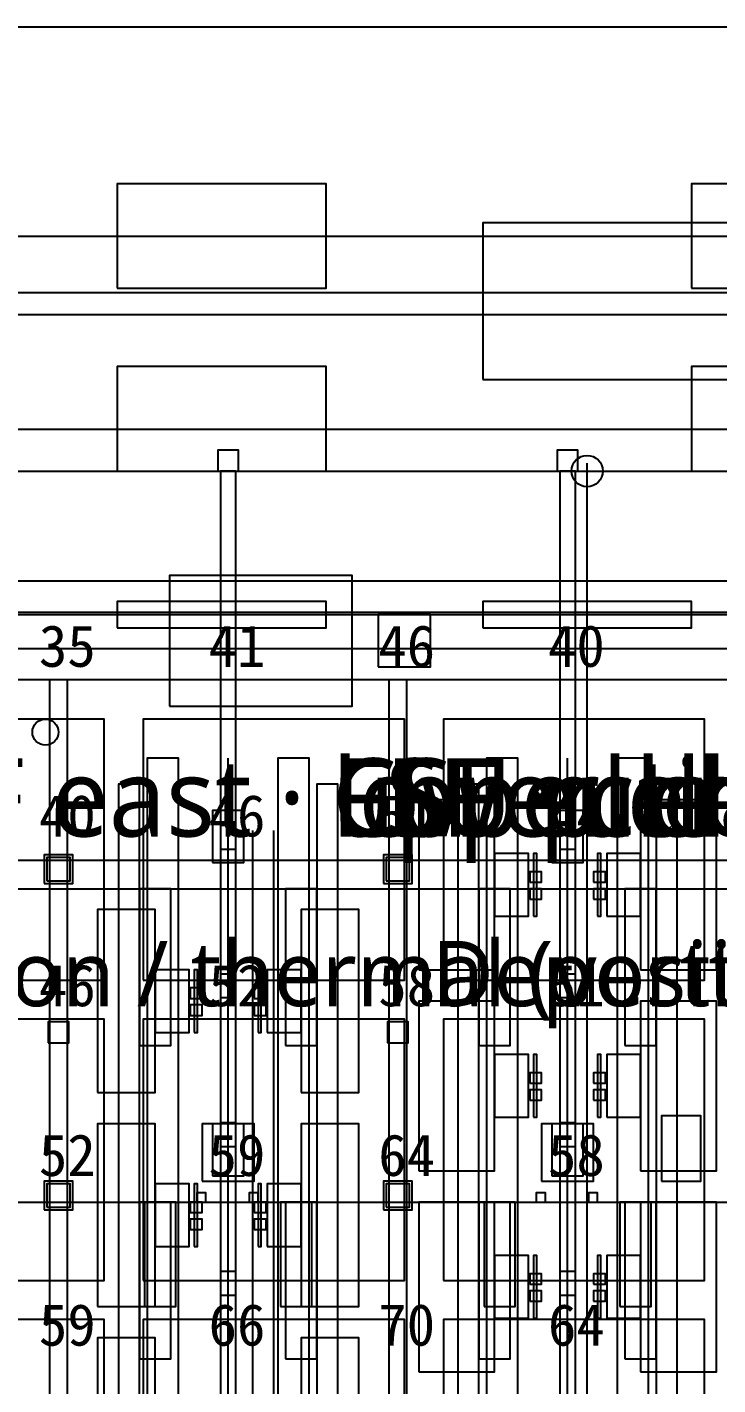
# Model space of a CAD drawing. Header units: metres. Extents: x -1640 to 1560, y -268 to 2338.
# Drawn here: x -203.4 to -177, y 2090 to 2142 of the extents above; entities that cross this region are included whole.
import ezdxf

# ---------------------------------------------------------------- set-up
doc = ezdxf.new("R2010")
doc.units = ezdxf.units.M
for name, color, linetype in [('1F_CHL', 4, 'Continuous'), ('1F_EHS_EXTINGUISHER_HYDRANT_CABINET_CONCEPT', 1, 'Continuous'), ('1F_ELEC', 6, 'Continuous'), ('1F_PUMP', 2, 'Continuous'), ('1F_SCR', 3, 'Continuous'), ('1F_STRUCT_COLUMN', 8, 'Continuous'), ('1F_TEXT', 7, 'Continuous'), ('1F_ZONE', 3, 'Continuous'), ('2F_CSF_LATERAL_RACK_CONCEPT', 9, 'Continuous'), ('2F_RFG', 5, 'Continuous'), ('2F_STRUCT_COLUMN', 8, 'Continuous'), ('2F_TEXT', 7, 'Continuous'), ('2F_VMB', 6, 'Continuous'), ('2F_ZONE', 3, 'Continuous'), ('3F_CLEANROOM_OVERHEAD_PIPE_DUCT_CONCEPT', 9, 'Continuous'), ('3F_CVD', 3, 'Continuous'), ('3F_DIFF', 4, 'Continuous'), ('3F_EHS_EGRESS_DIST_M', 2, 'Continuous'), ('3F_FOUP', 5, 'Continuous'), ('3F_OHT', 9, 'Continuous'), ('3F_OHTV', 1, 'Continuous'), ('3F_STRUCT_COLUMN', 8, 'Continuous'), ('3F_TBAR', 6, 'Continuous'), ('3F_TEXT', 7, 'Continuous'), ('3F_ZONE', 3, 'Continuous'), ('4F_DCC', 3, 'Continuous'), ('4F_FFU', 1, 'Continuous'), ('4F_MAU', 2, 'Continuous'), ('4F_STRUCT_PLENUM_TRUSS_CONCEPT', 9, 'Continuous'), ('4F_TEXT', 7, 'Continuous'), ('4F_ZONE', 3, 'Continuous'), ('5F_CHL', 4, 'Continuous'), ('5F_EHS_EXTINGUISHER_HYDRANT_CABINET_CONCEPT', 1, 'Continuous'), ('5F_ELEC', 6, 'Continuous'), ('5F_PUMP', 2, 'Continuous'), ('5F_SCR', 3, 'Continuous'), ('5F_STRUCT_COLUMN', 8, 'Continuous'), ('5F_TEXT', 7, 'Continuous'), ('5F_ZONE', 3, 'Continuous'), ('6F_CSF_LATERAL_RACK_CONCEPT', 9, 'Continuous'), ('6F_RFG', 5, 'Continuous'), ('6F_STRUCT_COLUMN', 8, 'Continuous'), ('6F_TEXT', 7, 'Continuous'), ('6F_VMB', 6, 'Continuous'), ('6F_ZONE', 3, 'Continuous'), ('7F_CLEANROOM_OVERHEAD_PIPE_DUCT_CONCEPT', 9, 'Continuous'), ('7F_CVD', 3, 'Continuous'), ('7F_DIFF', 4, 'Continuous'), ('7F_EHS_EGRESS_DIST_M', 2, 'Continuous'), ('7F_FOUP', 5, 'Continuous'), ('7F_OHT', 9, 'Continuous'), ('7F_OHTV', 1, 'Continuous'), ('7F_STRUCT_COLUMN', 8, 'Continuous'), ('7F_TBAR', 6, 'Continuous'), ('7F_TEXT', 7, 'Continuous'), ('7F_ZONE', 3, 'Continuous'), ('8F_DCC', 3, 'Continuous'), ('8F_FFU', 1, 'Continuous'), ('8F_MAU', 2, 'Continuous'), ('8F_STRUCT_PLENUM_TRUSS_CONCEPT', 9, 'Continuous'), ('8F_TEXT', 7, 'Continuous'), ('8F_ZONE', 3, 'Continuous'), ('EHS_GAS_SUPPLY', 3, 'Continuous'), ('EHS_PROCESS_EXHAUST', 1, 'Continuous'), ('EHS_TREATED_EXHAUST', 30, 'Continuous'), ('OUTLINE', 7, 'Continuous'), ('RF_RSC', 4, 'Continuous'), ('RF_STACK', 2, 'Continuous'), ('UTIL_CHW.R_CONCEPT', 2, 'Continuous'), ('UTIL_CHW.S_CONCEPT', 1, 'Continuous'), ('UTIL_ELEC.EMERG_CONCEPT', 4, 'Continuous'), ('UTIL_ELEC.LV_CONCEPT', 2, 'Continuous'), ('UTIL_ELEC.LV_RISER', 2, 'Continuous'), ('UTIL_ELEC.MV_CONCEPT', 1, 'Continuous'), ('UTIL_ELEC.UPS_CONCEPT', 3, 'Continuous'), ('UTIL_EXH.HEAT_CONCEPT', 1, 'Continuous'), ('UTIL_EXH.VOC_CONCEPT', 6, 'Continuous'), ('UTIL_GAS.SPEC_CONCEPT', 3, 'Continuous'), ('UTIL_PCW.R_CONCEPT', 1, 'Continuous'), ('UTIL_PCW.S_CONCEPT', 6, 'Continuous'), ('UTIL_UPW.R_CONCEPT', 2, 'Continuous'), ('UTIL_UPW.S_CONCEPT', 1, 'Continuous')]:
    doc.layers.add(name, color=color, linetype=linetype)
doc.styles.add('KO', font='malgun.ttf')

msp = doc.modelspace()

# ---------------------------------------------------------------- linework, layer by layer
at = {"layer": '1F_CHL'}
msp.add_lwpolyline([(-179.15, 2097.8), (-177.65, 2097.8), (-177.65, 2100.3), (-179.15, 2100.3)], close=True, dxfattribs=at)
at = {"layer": '1F_EHS_EXTINGUISHER_HYDRANT_CABINET_CONCEPT'}
msp.add_circle((-202.75, 2115), 0.5, dxfattribs=at)
at = {"layer": '1F_ELEC'}
for points in [[(-200, 2132), (-192, 2132), (-192, 2136), (-200, 2136)], [(-178, 2132), (-170, 2132), (-170, 2136), (-178, 2136)], [(-200, 2125), (-192, 2125), (-192, 2129), (-200, 2129)], [(-178, 2125), (-170, 2125), (-170, 2129), (-178, 2129)]]:
    msp.add_lwpolyline(points, close=True, dxfattribs=at)
at = {"layer": '1F_PUMP'}
for points in [[(-198.95, 2093), (-197.75, 2093), (-197.75, 2097), (-198.95, 2097)], [(-193.75, 2093), (-192.55, 2093), (-192.55, 2097), (-193.75, 2097)], [(-185.95, 2093), (-184.75, 2093), (-184.75, 2097), (-185.95, 2097)], [(-180.75, 2093), (-179.55, 2093), (-179.55, 2097), (-180.75, 2097)]]:
    msp.add_lwpolyline(points, close=True, dxfattribs=at)
at = {"layer": '1F_SCR'}
for points in [[(-196.75, 2097.8), (-194.75, 2097.8), (-194.75, 2100), (-196.75, 2100)], [(-183.75, 2097.8), (-181.75, 2097.8), (-181.75, 2100), (-183.75, 2100)]]:
    msp.add_lwpolyline(points, close=True, dxfattribs=at)
at = {"layer": '1F_STRUCT_COLUMN'}
for points in [[(-202.8, 2109.2), (-201.7, 2109.2), (-201.7, 2110.3), (-202.8, 2110.3)], [(-189.8, 2109.2), (-188.7, 2109.2), (-188.7, 2110.3), (-189.8, 2110.3)], [(-202.8, 2096.7), (-201.7, 2096.7), (-201.7, 2097.8), (-202.8, 2097.8)], [(-189.8, 2096.7), (-188.7, 2096.7), (-188.7, 2097.8), (-189.8, 2097.8)]]:
    msp.add_lwpolyline(points, close=True, dxfattribs=at)
at = {"layer": '1F_ZONE'}
msp.add_lwpolyline([(-223.5, 1966), (1, 1966), (1, 2117), (-223.5, 2117)], close=True, dxfattribs=at)
at = {"layer": '2F_CSF_LATERAL_RACK_CONCEPT'}
for points in [[(-199.95, 1970), (-199.15, 1970), (-199.15, 2113), (-199.95, 2113)], [(-192.35, 1970), (-191.55, 1970), (-191.55, 2113), (-192.35, 2113)], [(-186.95, 1970), (-186.15, 1970), (-186.15, 2113), (-186.95, 2113)], [(-179.35, 1970), (-178.55, 1970), (-178.55, 2113), (-179.35, 2113)]]:
    msp.add_lwpolyline(points, close=True, dxfattribs=at)
at = {"layer": '2F_RFG'}
for points in [[(-199.15, 2103), (-197.95, 2103), (-197.95, 2109), (-199.15, 2109)], [(-193.55, 2103), (-192.35, 2103), (-192.35, 2109), (-193.55, 2109)], [(-186.15, 2103), (-184.95, 2103), (-184.95, 2109), (-186.15, 2109)], [(-180.55, 2103), (-179.35, 2103), (-179.35, 2109), (-180.55, 2109)], [(-199.15, 2091), (-197.95, 2091), (-197.95, 2097), (-199.15, 2097)], [(-193.55, 2091), (-192.35, 2091), (-192.35, 2097), (-193.55, 2097)], [(-186.15, 2091), (-184.95, 2091), (-184.95, 2097), (-186.15, 2097)], [(-180.55, 2091), (-179.35, 2091), (-179.35, 2097), (-180.55, 2097)]]:
    msp.add_lwpolyline(points, close=True, dxfattribs=at)
at = {"layer": '2F_STRUCT_COLUMN'}
for points in [[(-202.7, 2109.3), (-201.8, 2109.3), (-201.8, 2110.2), (-202.7, 2110.2)], [(-189.7, 2109.3), (-188.8, 2109.3), (-188.8, 2110.2), (-189.7, 2110.2)], [(-202.7, 2096.8), (-201.8, 2096.8), (-201.8, 2097.7), (-202.7, 2097.7)], [(-189.7, 2096.8), (-188.8, 2096.8), (-188.8, 2097.7), (-189.7, 2097.7)]]:
    msp.add_lwpolyline(points, close=True, dxfattribs=at)
at = {"layer": '2F_VMB'}
for points in [[(-196.35, 2110), (-195.15, 2110), (-195.15, 2112), (-196.35, 2112)], [(-183.35, 2110), (-182.15, 2110), (-182.15, 2112), (-183.35, 2112)], [(-196.35, 2098), (-195.15, 2098), (-195.15, 2100), (-196.35, 2100)], [(-183.35, 2098), (-182.15, 2098), (-182.15, 2100), (-183.35, 2100)]]:
    msp.add_lwpolyline(points, close=True, dxfattribs=at)
at = {"layer": '2F_ZONE'}
msp.add_lwpolyline([(-223.5, 1966), (1, 1966), (1, 2117), (-223.5, 2117)], close=True, dxfattribs=at)
at = {"layer": '3F_CLEANROOM_OVERHEAD_PIPE_DUCT_CONCEPT'}
for points in [[(-198.85, 1969), (-197.65, 1969), (-197.65, 2114), (-198.85, 2114)], [(-193.85, 1969), (-192.65, 1969), (-192.65, 2114), (-193.85, 2114)], [(-185.85, 1969), (-184.65, 1969), (-184.65, 2114), (-185.85, 2114)], [(-180.85, 1969), (-179.65, 1969), (-179.65, 2114), (-180.85, 2114)]]:
    msp.add_lwpolyline(points, close=True, dxfattribs=at)
at = {"layer": '3F_CVD'}
for points in [[(-188.45, 2105.9), (-185.55, 2105.9), (-185.55, 2112.4), (-188.45, 2112.4)], [(-179.95, 2105.9), (-177.05, 2105.9), (-177.05, 2112.4), (-179.95, 2112.4)], [(-185.55, 2107.95), (-184.25, 2107.95), (-184.25, 2110.35), (-185.55, 2110.35)], [(-181.25, 2107.95), (-179.95, 2107.95), (-179.95, 2110.35), (-181.25, 2110.35)], [(-188.45, 2098.2), (-185.55, 2098.2), (-185.55, 2104.7), (-188.45, 2104.7)], [(-179.95, 2098.2), (-177.05, 2098.2), (-177.05, 2104.7), (-179.95, 2104.7)], [(-185.55, 2100.25), (-184.25, 2100.25), (-184.25, 2102.65), (-185.55, 2102.65)], [(-181.25, 2100.25), (-179.95, 2100.25), (-179.95, 2102.65), (-181.25, 2102.65)], [(-188.45, 2090.5), (-185.55, 2090.5), (-185.55, 2097), (-188.45, 2097)], [(-179.95, 2090.5), (-177.05, 2090.5), (-177.05, 2097), (-179.95, 2097)], [(-185.55, 2092.55), (-184.25, 2092.55), (-184.25, 2094.95), (-185.55, 2094.95)], [(-181.25, 2092.55), (-179.95, 2092.55), (-179.95, 2094.95), (-181.25, 2094.95)]]:
    msp.add_lwpolyline(points, close=True, dxfattribs=at)
at = {"layer": '3F_DIFF'}
for points in [[(-200.75, 2101.2), (-198.55, 2101.2), (-198.55, 2108.2), (-200.75, 2108.2)], [(-192.95, 2101.2), (-190.75, 2101.2), (-190.75, 2108.2), (-192.95, 2108.2)], [(-198.55, 2103.5), (-197.25, 2103.5), (-197.25, 2105.9), (-198.55, 2105.9)], [(-194.25, 2103.5), (-192.95, 2103.5), (-192.95, 2105.9), (-194.25, 2105.9)], [(-200.75, 2093), (-198.55, 2093), (-198.55, 2100), (-200.75, 2100)], [(-192.95, 2093), (-190.75, 2093), (-190.75, 2100), (-192.95, 2100)], [(-198.55, 2095.3), (-197.25, 2095.3), (-197.25, 2097.7), (-198.55, 2097.7)], [(-194.25, 2095.3), (-192.95, 2095.3), (-192.95, 2097.7), (-194.25, 2097.7)], [(-200.75, 2084.8), (-198.55, 2084.8), (-198.55, 2091.8), (-200.75, 2091.8)], [(-192.95, 2084.8), (-190.75, 2084.8), (-190.75, 2091.8), (-192.95, 2091.8)]]:
    msp.add_lwpolyline(points, close=True, dxfattribs=at)
at = {"layer": '3F_FOUP'}
for points in [[(-184.2, 2109.25), (-183.75, 2109.25), (-183.75, 2109.65), (-184.2, 2109.65)], [(-181.75, 2109.25), (-181.3, 2109.25), (-181.3, 2109.65), (-181.75, 2109.65)], [(-184.2, 2108.6), (-183.75, 2108.6), (-183.75, 2109), (-184.2, 2109)], [(-181.75, 2108.6), (-181.3, 2108.6), (-181.3, 2109), (-181.75, 2109)], [(-197.2, 2104.8), (-196.75, 2104.8), (-196.75, 2105.2), (-197.2, 2105.2)], [(-194.75, 2104.8), (-194.3, 2104.8), (-194.3, 2105.2), (-194.75, 2105.2)], [(-197.2, 2104.15), (-196.75, 2104.15), (-196.75, 2104.55), (-197.2, 2104.55)], [(-194.75, 2104.15), (-194.3, 2104.15), (-194.3, 2104.55), (-194.75, 2104.55)], [(-184.2, 2101.55), (-183.75, 2101.55), (-183.75, 2101.95), (-184.2, 2101.95)], [(-181.75, 2101.55), (-181.3, 2101.55), (-181.3, 2101.95), (-181.75, 2101.95)], [(-184.2, 2100.9), (-183.75, 2100.9), (-183.75, 2101.3), (-184.2, 2101.3)], [(-181.75, 2100.9), (-181.3, 2100.9), (-181.3, 2101.3), (-181.75, 2101.3)], [(-197.2, 2096.6), (-196.75, 2096.6), (-196.75, 2097), (-197.2, 2097)], [(-194.75, 2096.6), (-194.3, 2096.6), (-194.3, 2097), (-194.75, 2097)], [(-197.2, 2095.95), (-196.75, 2095.95), (-196.75, 2096.35), (-197.2, 2096.35)], [(-194.75, 2095.95), (-194.3, 2095.95), (-194.3, 2096.35), (-194.75, 2096.35)], [(-184.2, 2093.85), (-183.75, 2093.85), (-183.75, 2094.25), (-184.2, 2094.25)], [(-181.75, 2093.85), (-181.3, 2093.85), (-181.3, 2094.25), (-181.75, 2094.25)], [(-184.2, 2093.2), (-183.75, 2093.2), (-183.75, 2093.6), (-184.2, 2093.6)], [(-181.75, 2093.2), (-181.3, 2093.2), (-181.3, 2093.6), (-181.75, 2093.6)]]:
    msp.add_lwpolyline(points, close=True, dxfattribs=at)
at = {"layer": '3F_OHT'}
for p, q in [((-195.75, 2045.5), (-195.75, 2114)), ((-182.75, 2045.5), (-182.75, 2114))]:
    msp.add_line(p, q, dxfattribs=at)
at = {"layer": '3F_OHTV'}
for points in [[(-196.05, 2110.52), (-195.45, 2110.52), (-195.45, 2111.42), (-196.05, 2111.42)], [(-183.05, 2110.52), (-182.45, 2110.52), (-182.45, 2111.42), (-183.05, 2111.42)], [(-196.05, 2104.83), (-195.45, 2104.83), (-195.45, 2105.73), (-196.05, 2105.73)], [(-183.05, 2104.83), (-182.45, 2104.83), (-182.45, 2105.73), (-183.05, 2105.73)], [(-196.05, 2099.13), (-195.45, 2099.13), (-195.45, 2100.03), (-196.05, 2100.03)], [(-183.05, 2099.13), (-182.45, 2099.13), (-182.45, 2100.03), (-183.05, 2100.03)], [(-196.05, 2093.44), (-195.45, 2093.44), (-195.45, 2094.34), (-196.05, 2094.34)], [(-183.05, 2093.44), (-182.45, 2093.44), (-182.45, 2094.34), (-183.05, 2094.34)]]:
    msp.add_lwpolyline(points, close=True, dxfattribs=at)
at = {"layer": '3F_STRUCT_COLUMN'}
for points in [[(-202.65, 2103.1), (-201.85, 2103.1), (-201.85, 2103.9), (-202.65, 2103.9)], [(-189.65, 2103.1), (-188.85, 2103.1), (-188.85, 2103.9), (-189.65, 2103.9)]]:
    msp.add_lwpolyline(points, close=True, dxfattribs=at)
at = {"layer": '3F_TBAR'}
for points in [[(-184.05, 2107.95), (-183.93, 2107.95), (-183.93, 2110.35), (-184.05, 2110.35)], [(-181.6, 2107.95), (-181.48, 2107.95), (-181.48, 2110.35), (-181.6, 2110.35)], [(-197.05, 2103.5), (-196.93, 2103.5), (-196.93, 2105.9), (-197.05, 2105.9)], [(-194.6, 2103.5), (-194.48, 2103.5), (-194.48, 2105.9), (-194.6, 2105.9)], [(-184.05, 2100.25), (-183.93, 2100.25), (-183.93, 2102.65), (-184.05, 2102.65)], [(-181.6, 2100.25), (-181.48, 2100.25), (-181.48, 2102.65), (-181.6, 2102.65)], [(-197.05, 2095.3), (-196.93, 2095.3), (-196.93, 2097.7), (-197.05, 2097.7)], [(-194.6, 2095.3), (-194.48, 2095.3), (-194.48, 2097.7), (-194.6, 2097.7)], [(-184.05, 2092.55), (-183.93, 2092.55), (-183.93, 2094.95), (-184.05, 2094.95)], [(-181.6, 2092.55), (-181.48, 2092.55), (-181.48, 2094.95), (-181.6, 2094.95)]]:
    msp.add_lwpolyline(points, close=True, dxfattribs=at)
at = {"layer": '3F_ZONE'}
msp.add_lwpolyline([(-223.5, 1966), (1, 1966), (1, 2117), (-223.5, 2117)], close=True, dxfattribs=at)
at = {"layer": '4F_DCC'}
for points in [[(-200, 2119), (-192, 2119), (-192, 2120), (-200, 2120)], [(-186, 2119), (-178, 2119), (-178, 2120), (-186, 2120)]]:
    msp.add_lwpolyline(points, close=True, dxfattribs=at)
at = {"layer": '4F_FFU'}
for points in [[(-210.5, 2105.5), (-200.5, 2105.5), (-200.5, 2115.5), (-210.5, 2115.5)], [(-199, 2105.5), (-189, 2105.5), (-189, 2115.5), (-199, 2115.5)], [(-187.5, 2105.5), (-177.5, 2105.5), (-177.5, 2115.5), (-187.5, 2115.5)], [(-210.5, 2094), (-200.5, 2094), (-200.5, 2104), (-210.5, 2104)], [(-199, 2094), (-189, 2094), (-189, 2104), (-199, 2104)], [(-187.5, 2094), (-177.5, 2094), (-177.5, 2104), (-187.5, 2104)], [(-210.5, 2082.5), (-200.5, 2082.5), (-200.5, 2092.5), (-210.5, 2092.5)], [(-199, 2082.5), (-189, 2082.5), (-189, 2092.5), (-199, 2092.5)], [(-187.5, 2082.5), (-177.5, 2082.5), (-177.5, 2092.5), (-187.5, 2092.5)]]:
    msp.add_lwpolyline(points, close=True, dxfattribs=at)
at = {"layer": '4F_MAU'}
msp.add_lwpolyline([(-186, 2128.5), (-172, 2128.5), (-172, 2134.5), (-186, 2134.5)], close=True, dxfattribs=at)
at = {"layer": '4F_STRUCT_PLENUM_TRUSS_CONCEPT'}
for points in [[(-202.6, 1966), (-201.9, 1966), (-201.9, 2117), (-202.6, 2117)], [(-189.6, 1966), (-188.9, 1966), (-188.9, 2117), (-189.6, 2117)]]:
    msp.add_lwpolyline(points, close=True, dxfattribs=at)
at = {"layer": '4F_ZONE'}
msp.add_lwpolyline([(-223.5, 1966), (1, 1966), (1, 2117), (-223.5, 2117)], close=True, dxfattribs=at)
at = {"layer": '5F_CHL'}
msp.add_lwpolyline([(-179.15, 2097.8), (-177.65, 2097.8), (-177.65, 2100.3), (-179.15, 2100.3)], close=True, dxfattribs=at)
at = {"layer": '5F_EHS_EXTINGUISHER_HYDRANT_CABINET_CONCEPT'}
msp.add_circle((-202.75, 2115), 0.5, dxfattribs=at)
at = {"layer": '5F_ELEC'}
for points in [[(-200, 2132), (-192, 2132), (-192, 2136), (-200, 2136)], [(-178, 2132), (-170, 2132), (-170, 2136), (-178, 2136)], [(-200, 2125), (-192, 2125), (-192, 2129), (-200, 2129)], [(-178, 2125), (-170, 2125), (-170, 2129), (-178, 2129)]]:
    msp.add_lwpolyline(points, close=True, dxfattribs=at)
at = {"layer": '5F_PUMP'}
for points in [[(-198.95, 2093), (-197.75, 2093), (-197.75, 2097), (-198.95, 2097)], [(-193.75, 2093), (-192.55, 2093), (-192.55, 2097), (-193.75, 2097)], [(-185.95, 2093), (-184.75, 2093), (-184.75, 2097), (-185.95, 2097)], [(-180.75, 2093), (-179.55, 2093), (-179.55, 2097), (-180.75, 2097)]]:
    msp.add_lwpolyline(points, close=True, dxfattribs=at)
at = {"layer": '5F_SCR'}
for points in [[(-196.75, 2097.8), (-194.75, 2097.8), (-194.75, 2100), (-196.75, 2100)], [(-183.75, 2097.8), (-181.75, 2097.8), (-181.75, 2100), (-183.75, 2100)]]:
    msp.add_lwpolyline(points, close=True, dxfattribs=at)
at = {"layer": '5F_STRUCT_COLUMN'}
for points in [[(-202.8, 2109.2), (-201.7, 2109.2), (-201.7, 2110.3), (-202.8, 2110.3)], [(-189.8, 2109.2), (-188.7, 2109.2), (-188.7, 2110.3), (-189.8, 2110.3)], [(-202.8, 2096.7), (-201.7, 2096.7), (-201.7, 2097.8), (-202.8, 2097.8)], [(-189.8, 2096.7), (-188.7, 2096.7), (-188.7, 2097.8), (-189.8, 2097.8)]]:
    msp.add_lwpolyline(points, close=True, dxfattribs=at)
at = {"layer": '5F_ZONE'}
msp.add_lwpolyline([(-223.5, 1966), (1, 1966), (1, 2117), (-223.5, 2117)], close=True, dxfattribs=at)
at = {"layer": '6F_CSF_LATERAL_RACK_CONCEPT'}
for points in [[(-199.95, 1970), (-199.15, 1970), (-199.15, 2113), (-199.95, 2113)], [(-192.35, 1970), (-191.55, 1970), (-191.55, 2113), (-192.35, 2113)], [(-186.95, 1970), (-186.15, 1970), (-186.15, 2113), (-186.95, 2113)], [(-179.35, 1970), (-178.55, 1970), (-178.55, 2113), (-179.35, 2113)]]:
    msp.add_lwpolyline(points, close=True, dxfattribs=at)
at = {"layer": '6F_RFG'}
for points in [[(-199.15, 2103), (-197.95, 2103), (-197.95, 2109), (-199.15, 2109)], [(-193.55, 2103), (-192.35, 2103), (-192.35, 2109), (-193.55, 2109)], [(-186.15, 2103), (-184.95, 2103), (-184.95, 2109), (-186.15, 2109)], [(-180.55, 2103), (-179.35, 2103), (-179.35, 2109), (-180.55, 2109)], [(-199.15, 2091), (-197.95, 2091), (-197.95, 2097), (-199.15, 2097)], [(-193.55, 2091), (-192.35, 2091), (-192.35, 2097), (-193.55, 2097)], [(-186.15, 2091), (-184.95, 2091), (-184.95, 2097), (-186.15, 2097)], [(-180.55, 2091), (-179.35, 2091), (-179.35, 2097), (-180.55, 2097)]]:
    msp.add_lwpolyline(points, close=True, dxfattribs=at)
at = {"layer": '6F_STRUCT_COLUMN'}
for points in [[(-202.7, 2109.3), (-201.8, 2109.3), (-201.8, 2110.2), (-202.7, 2110.2)], [(-189.7, 2109.3), (-188.8, 2109.3), (-188.8, 2110.2), (-189.7, 2110.2)], [(-202.7, 2096.8), (-201.8, 2096.8), (-201.8, 2097.7), (-202.7, 2097.7)], [(-189.7, 2096.8), (-188.8, 2096.8), (-188.8, 2097.7), (-189.7, 2097.7)]]:
    msp.add_lwpolyline(points, close=True, dxfattribs=at)
at = {"layer": '6F_VMB'}
for points in [[(-196.35, 2110), (-195.15, 2110), (-195.15, 2112), (-196.35, 2112)], [(-183.35, 2110), (-182.15, 2110), (-182.15, 2112), (-183.35, 2112)], [(-196.35, 2098), (-195.15, 2098), (-195.15, 2100), (-196.35, 2100)], [(-183.35, 2098), (-182.15, 2098), (-182.15, 2100), (-183.35, 2100)]]:
    msp.add_lwpolyline(points, close=True, dxfattribs=at)
at = {"layer": '6F_ZONE'}
msp.add_lwpolyline([(-223.5, 1966), (1, 1966), (1, 2117), (-223.5, 2117)], close=True, dxfattribs=at)
at = {"layer": '7F_CLEANROOM_OVERHEAD_PIPE_DUCT_CONCEPT'}
for points in [[(-198.85, 1969), (-197.65, 1969), (-197.65, 2114), (-198.85, 2114)], [(-193.85, 1969), (-192.65, 1969), (-192.65, 2114), (-193.85, 2114)], [(-185.85, 1969), (-184.65, 1969), (-184.65, 2114), (-185.85, 2114)], [(-180.85, 1969), (-179.65, 1969), (-179.65, 2114), (-180.85, 2114)]]:
    msp.add_lwpolyline(points, close=True, dxfattribs=at)
at = {"layer": '7F_CVD'}
for points in [[(-188.45, 2105.9), (-185.55, 2105.9), (-185.55, 2112.4), (-188.45, 2112.4)], [(-179.95, 2105.9), (-177.05, 2105.9), (-177.05, 2112.4), (-179.95, 2112.4)], [(-185.55, 2107.95), (-184.25, 2107.95), (-184.25, 2110.35), (-185.55, 2110.35)], [(-181.25, 2107.95), (-179.95, 2107.95), (-179.95, 2110.35), (-181.25, 2110.35)], [(-188.45, 2098.2), (-185.55, 2098.2), (-185.55, 2104.7), (-188.45, 2104.7)], [(-179.95, 2098.2), (-177.05, 2098.2), (-177.05, 2104.7), (-179.95, 2104.7)], [(-185.55, 2100.25), (-184.25, 2100.25), (-184.25, 2102.65), (-185.55, 2102.65)], [(-181.25, 2100.25), (-179.95, 2100.25), (-179.95, 2102.65), (-181.25, 2102.65)], [(-188.45, 2090.5), (-185.55, 2090.5), (-185.55, 2097), (-188.45, 2097)], [(-179.95, 2090.5), (-177.05, 2090.5), (-177.05, 2097), (-179.95, 2097)], [(-185.55, 2092.55), (-184.25, 2092.55), (-184.25, 2094.95), (-185.55, 2094.95)], [(-181.25, 2092.55), (-179.95, 2092.55), (-179.95, 2094.95), (-181.25, 2094.95)]]:
    msp.add_lwpolyline(points, close=True, dxfattribs=at)
at = {"layer": '7F_DIFF'}
for points in [[(-200.75, 2101.2), (-198.55, 2101.2), (-198.55, 2108.2), (-200.75, 2108.2)], [(-192.95, 2101.2), (-190.75, 2101.2), (-190.75, 2108.2), (-192.95, 2108.2)], [(-198.55, 2103.5), (-197.25, 2103.5), (-197.25, 2105.9), (-198.55, 2105.9)], [(-194.25, 2103.5), (-192.95, 2103.5), (-192.95, 2105.9), (-194.25, 2105.9)], [(-200.75, 2093), (-198.55, 2093), (-198.55, 2100), (-200.75, 2100)], [(-192.95, 2093), (-190.75, 2093), (-190.75, 2100), (-192.95, 2100)], [(-198.55, 2095.3), (-197.25, 2095.3), (-197.25, 2097.7), (-198.55, 2097.7)], [(-194.25, 2095.3), (-192.95, 2095.3), (-192.95, 2097.7), (-194.25, 2097.7)], [(-200.75, 2084.8), (-198.55, 2084.8), (-198.55, 2091.8), (-200.75, 2091.8)], [(-192.95, 2084.8), (-190.75, 2084.8), (-190.75, 2091.8), (-192.95, 2091.8)]]:
    msp.add_lwpolyline(points, close=True, dxfattribs=at)
at = {"layer": '7F_FOUP'}
for points in [[(-184.2, 2109.25), (-183.75, 2109.25), (-183.75, 2109.65), (-184.2, 2109.65)], [(-181.75, 2109.25), (-181.3, 2109.25), (-181.3, 2109.65), (-181.75, 2109.65)], [(-184.2, 2108.6), (-183.75, 2108.6), (-183.75, 2109), (-184.2, 2109)], [(-181.75, 2108.6), (-181.3, 2108.6), (-181.3, 2109), (-181.75, 2109)], [(-197.2, 2104.8), (-196.75, 2104.8), (-196.75, 2105.2), (-197.2, 2105.2)], [(-194.75, 2104.8), (-194.3, 2104.8), (-194.3, 2105.2), (-194.75, 2105.2)], [(-197.2, 2104.15), (-196.75, 2104.15), (-196.75, 2104.55), (-197.2, 2104.55)], [(-194.75, 2104.15), (-194.3, 2104.15), (-194.3, 2104.55), (-194.75, 2104.55)], [(-184.2, 2101.55), (-183.75, 2101.55), (-183.75, 2101.95), (-184.2, 2101.95)], [(-181.75, 2101.55), (-181.3, 2101.55), (-181.3, 2101.95), (-181.75, 2101.95)], [(-184.2, 2100.9), (-183.75, 2100.9), (-183.75, 2101.3), (-184.2, 2101.3)], [(-181.75, 2100.9), (-181.3, 2100.9), (-181.3, 2101.3), (-181.75, 2101.3)], [(-197.2, 2096.6), (-196.75, 2096.6), (-196.75, 2097), (-197.2, 2097)], [(-194.75, 2096.6), (-194.3, 2096.6), (-194.3, 2097), (-194.75, 2097)], [(-197.2, 2095.95), (-196.75, 2095.95), (-196.75, 2096.35), (-197.2, 2096.35)], [(-194.75, 2095.95), (-194.3, 2095.95), (-194.3, 2096.35), (-194.75, 2096.35)], [(-184.2, 2093.85), (-183.75, 2093.85), (-183.75, 2094.25), (-184.2, 2094.25)], [(-181.75, 2093.85), (-181.3, 2093.85), (-181.3, 2094.25), (-181.75, 2094.25)], [(-184.2, 2093.2), (-183.75, 2093.2), (-183.75, 2093.6), (-184.2, 2093.6)], [(-181.75, 2093.2), (-181.3, 2093.2), (-181.3, 2093.6), (-181.75, 2093.6)]]:
    msp.add_lwpolyline(points, close=True, dxfattribs=at)
at = {"layer": '7F_OHT'}
for p, q in [((-195.75, 2045.5), (-195.75, 2114)), ((-182.75, 2045.5), (-182.75, 2114))]:
    msp.add_line(p, q, dxfattribs=at)
at = {"layer": '7F_OHTV'}
for points in [[(-196.05, 2110.52), (-195.45, 2110.52), (-195.45, 2111.42), (-196.05, 2111.42)], [(-183.05, 2110.52), (-182.45, 2110.52), (-182.45, 2111.42), (-183.05, 2111.42)], [(-196.05, 2104.83), (-195.45, 2104.83), (-195.45, 2105.73), (-196.05, 2105.73)], [(-183.05, 2104.83), (-182.45, 2104.83), (-182.45, 2105.73), (-183.05, 2105.73)], [(-196.05, 2099.13), (-195.45, 2099.13), (-195.45, 2100.03), (-196.05, 2100.03)], [(-183.05, 2099.13), (-182.45, 2099.13), (-182.45, 2100.03), (-183.05, 2100.03)], [(-196.05, 2093.44), (-195.45, 2093.44), (-195.45, 2094.34), (-196.05, 2094.34)], [(-183.05, 2093.44), (-182.45, 2093.44), (-182.45, 2094.34), (-183.05, 2094.34)]]:
    msp.add_lwpolyline(points, close=True, dxfattribs=at)
at = {"layer": '7F_STRUCT_COLUMN'}
for points in [[(-202.65, 2103.1), (-201.85, 2103.1), (-201.85, 2103.9), (-202.65, 2103.9)], [(-189.65, 2103.1), (-188.85, 2103.1), (-188.85, 2103.9), (-189.65, 2103.9)]]:
    msp.add_lwpolyline(points, close=True, dxfattribs=at)
at = {"layer": '7F_TBAR'}
for points in [[(-184.05, 2107.95), (-183.93, 2107.95), (-183.93, 2110.35), (-184.05, 2110.35)], [(-181.6, 2107.95), (-181.48, 2107.95), (-181.48, 2110.35), (-181.6, 2110.35)], [(-197.05, 2103.5), (-196.93, 2103.5), (-196.93, 2105.9), (-197.05, 2105.9)], [(-194.6, 2103.5), (-194.48, 2103.5), (-194.48, 2105.9), (-194.6, 2105.9)], [(-184.05, 2100.25), (-183.93, 2100.25), (-183.93, 2102.65), (-184.05, 2102.65)], [(-181.6, 2100.25), (-181.48, 2100.25), (-181.48, 2102.65), (-181.6, 2102.65)], [(-197.05, 2095.3), (-196.93, 2095.3), (-196.93, 2097.7), (-197.05, 2097.7)], [(-194.6, 2095.3), (-194.48, 2095.3), (-194.48, 2097.7), (-194.6, 2097.7)], [(-184.05, 2092.55), (-183.93, 2092.55), (-183.93, 2094.95), (-184.05, 2094.95)], [(-181.6, 2092.55), (-181.48, 2092.55), (-181.48, 2094.95), (-181.6, 2094.95)]]:
    msp.add_lwpolyline(points, close=True, dxfattribs=at)
at = {"layer": '7F_ZONE'}
msp.add_lwpolyline([(-223.5, 1966), (1, 1966), (1, 2117), (-223.5, 2117)], close=True, dxfattribs=at)
at = {"layer": '8F_DCC'}
for points in [[(-200, 2119), (-192, 2119), (-192, 2120), (-200, 2120)], [(-186, 2119), (-178, 2119), (-178, 2120), (-186, 2120)]]:
    msp.add_lwpolyline(points, close=True, dxfattribs=at)
at = {"layer": '8F_FFU'}
for points in [[(-210.5, 2105.5), (-200.5, 2105.5), (-200.5, 2115.5), (-210.5, 2115.5)], [(-199, 2105.5), (-189, 2105.5), (-189, 2115.5), (-199, 2115.5)], [(-187.5, 2105.5), (-177.5, 2105.5), (-177.5, 2115.5), (-187.5, 2115.5)], [(-210.5, 2094), (-200.5, 2094), (-200.5, 2104), (-210.5, 2104)], [(-199, 2094), (-189, 2094), (-189, 2104), (-199, 2104)], [(-187.5, 2094), (-177.5, 2094), (-177.5, 2104), (-187.5, 2104)], [(-210.5, 2082.5), (-200.5, 2082.5), (-200.5, 2092.5), (-210.5, 2092.5)], [(-199, 2082.5), (-189, 2082.5), (-189, 2092.5), (-199, 2092.5)], [(-187.5, 2082.5), (-177.5, 2082.5), (-177.5, 2092.5), (-187.5, 2092.5)]]:
    msp.add_lwpolyline(points, close=True, dxfattribs=at)
at = {"layer": '8F_MAU'}
msp.add_lwpolyline([(-186, 2128.5), (-172, 2128.5), (-172, 2134.5), (-186, 2134.5)], close=True, dxfattribs=at)
at = {"layer": '8F_STRUCT_PLENUM_TRUSS_CONCEPT'}
for points in [[(-202.6, 1966), (-201.9, 1966), (-201.9, 2117), (-202.6, 2117)], [(-189.6, 1966), (-188.9, 1966), (-188.9, 2117), (-189.6, 2117)]]:
    msp.add_lwpolyline(points, close=True, dxfattribs=at)
at = {"layer": '8F_ZONE'}
msp.add_lwpolyline([(-223.5, 1966), (1, 1966), (1, 2117), (-223.5, 2117)], close=True, dxfattribs=at)
at = {"layer": 'EHS_GAS_SUPPLY'}
for points in [[(-194.95, 2097), (-194.6, 2097), (-194.6, 2097.35), (-194.95, 2097.35)], [(-194.95, 2097), (-194.6, 2097), (-194.6, 2097.35), (-194.95, 2097.35)], [(-181.95, 2097), (-181.6, 2097), (-181.6, 2097.35), (-181.95, 2097.35)], [(-181.95, 2097), (-181.6, 2097), (-181.6, 2097.35), (-181.95, 2097.35)]]:
    msp.add_lwpolyline(points, close=True, dxfattribs=at)
at = {"layer": 'EHS_PROCESS_EXHAUST'}
for points in [[(-196.95, 2097), (-196.6, 2097), (-196.6, 2097.35), (-196.95, 2097.35)], [(-196.95, 2097), (-196.6, 2097), (-196.6, 2097.35), (-196.95, 2097.35)], [(-183.95, 2097), (-183.6, 2097), (-183.6, 2097.35), (-183.95, 2097.35)], [(-183.95, 2097), (-183.6, 2097), (-183.6, 2097.35), (-183.95, 2097.35)]]:
    msp.add_lwpolyline(points, close=True, dxfattribs=at)
at = {"layer": 'EHS_TREATED_EXHAUST'}
for points in [[(-196.15, 2125), (-195.35, 2125), (-195.35, 2125.8), (-196.15, 2125.8)], [(-196.15, 2125), (-195.35, 2125), (-195.35, 2125.8), (-196.15, 2125.8)], [(-183.15, 2125), (-182.35, 2125), (-182.35, 2125.8), (-183.15, 2125.8)], [(-183.15, 2125), (-182.35, 2125), (-182.35, 2125.8), (-183.15, 2125.8)], [(-196.05, 1970), (-195.45, 1970), (-195.45, 2125), (-196.05, 2125)], [(-196.05, 1970), (-195.45, 1970), (-195.45, 2125), (-196.05, 2125)], [(-183.05, 1970), (-182.45, 1970), (-182.45, 2125), (-183.05, 2125)], [(-183.05, 1970), (-182.45, 1970), (-182.45, 2125), (-183.05, 2125)]]:
    msp.add_lwpolyline(points, close=True, dxfattribs=at)
at = {"layer": 'OUTLINE'}
msp.add_lwpolyline([(-498, 1941), (51, 1941), (51, 2142), (-498, 2142)], close=True, dxfattribs=at)
at = {"layer": 'RF_RSC'}
msp.add_lwpolyline([(-198, 2116), (-191, 2116), (-191, 2121), (-198, 2121)], close=True, dxfattribs=at)
at = {"layer": 'RF_STACK'}
msp.add_lwpolyline([(-190, 2117.5), (-188, 2117.5), (-188, 2119.5), (-190, 2119.5)], close=True, dxfattribs=at)
at = {"layer": 'UTIL_CHW.R_CONCEPT'}
msp.add_line((-467.2, 2120.8), (-1.2, 2120.8), dxfattribs=at)
msp.add_line((-467.2, 2120.8), (-1.2, 2120.8), dxfattribs=at)
at = {"layer": 'UTIL_CHW.S_CONCEPT'}
msp.add_line((-468.5, 2119.5), (-2.5, 2119.5), dxfattribs=at)
msp.add_line((-468.5, 2119.5), (-2.5, 2119.5), dxfattribs=at)
at = {"layer": 'UTIL_ELEC.EMERG_CONCEPT'}
for p in [(-476.3, 2134), (-472.3, 2134)]:
    msp.add_line(p, (-4.7, 2134), dxfattribs=at)
at = {"layer": 'UTIL_ELEC.LV_CONCEPT'}
msp.add_line((-182, 1971.7), (-182, 2125.3), dxfattribs=at)
msp.add_line((-182, 1971.7), (-182, 2125.3), dxfattribs=at)
at = {"layer": 'UTIL_ELEC.LV_RISER'}
msp.add_circle((-182, 2125), 0.6, dxfattribs=at)
msp.add_circle((-182, 2125), 0.6, dxfattribs=at)
at = {"layer": 'UTIL_ELEC.MV_CONCEPT'}
for p, q in [((-474.4, 2126.6), (-4.6, 2126.6)), ((-474.4, 2126.6), (-4.6, 2126.6)), ((-474.4, 2125), (-4.6, 2125)), ((-474.4, 2125), (-4.6, 2125))]:
    msp.add_line(p, q, dxfattribs=at)
at = {"layer": 'UTIL_ELEC.UPS_CONCEPT'}
msp.add_line((-446.3, 2131), (-4.7, 2131), dxfattribs=at)
msp.add_line((-446.3, 2131), (-4.7, 2131), dxfattribs=at)
at = {"layer": 'UTIL_EXH.HEAT_CONCEPT'}
for p, q in [((-458.55, 2131.84), (6.55, 2131.84)), ((-470.4, 2119.6), (-0.6, 2119.6)), ((-470.4, 2119.6), (-0.6, 2119.6))]:
    msp.add_line(p, q, dxfattribs=at)
at = {"layer": 'UTIL_EXH.VOC_CONCEPT'}
for p, q in [((-458.55, 2134), (6.55, 2134)), ((-470.4, 2118.2), (-0.6, 2118.2)), ((-470.4, 2118.2), (-0.6, 2118.2))]:
    msp.add_line(p, q, dxfattribs=at)
at = {"layer": 'UTIL_GAS.SPEC_CONCEPT'}
msp.add_line((-466.3, 2097), (-2.7, 2097), dxfattribs=at)
msp.add_line((-466.3, 2097), (-2.7, 2097), dxfattribs=at)
at = {"layer": 'UTIL_PCW.R_CONCEPT'}
msp.add_line((-193.995, 1971.78), (-193.995, 2111.23), dxfattribs=at)
msp.add_line((-193.995, 1971.78), (-193.995, 2111.23), dxfattribs=at)
at = {"layer": 'UTIL_PCW.S_CONCEPT'}
msp.add_line((-194.805, 1971.78), (-194.805, 2111.23), dxfattribs=at)
msp.add_line((-194.805, 1971.78), (-194.805, 2111.23), dxfattribs=at)
at = {"layer": 'UTIL_UPW.R_CONCEPT'}
msp.add_line((-468.3, 2110.1), (-2.7, 2110.1), dxfattribs=at)
msp.add_line((-468.3, 2110.1), (-2.7, 2110.1), dxfattribs=at)
at = {"layer": 'UTIL_UPW.S_CONCEPT'}
msp.add_line((-468.3, 2109), (-2.7, 2109), dxfattribs=at)
msp.add_line((-468.3, 2109), (-2.7, 2109), dxfattribs=at)

# ---------------------------------------------------------------- texts
at = {"layer": '1F_TEXT', "style": 'KO'}
msp.add_text('P1 FAB 1F east · FSF · utility subfab (lower)', height=3, dxfattribs=at).set_placement((-221.5, 2111))
at = {"layer": '2F_TEXT', "style": 'KO'}
msp.add_text('P1 FAB 2F east · CSF · clean subfab (lower)', height=3, dxfattribs=at).set_placement((-221.5, 2111))
at = {"layer": '3F_EHS_EGRESS_DIST_M'}
for s, p in [('35', (-203, 2117.5)), ('41', (-196.5, 2117.5)), ('46', (-190, 2117.5)), ('40', (-183.5, 2117.5)), ('40', (-203, 2111)), ('46', (-196.5, 2111)), ('51', (-190, 2111)), ('44', (-183.5, 2111)), ('46', (-203, 2104.5)), ('52', (-196.5, 2104.5)), ('58', (-190, 2104.5)), ('51', (-183.5, 2104.5)), ('52', (-203, 2098)), ('59', (-196.5, 2098)), ('64', (-190, 2098)), ('58', (-183.5, 2098)), ('59', (-203, 2091.5)), ('66', (-196.5, 2091.5)), ('70', (-190, 2091.5)), ('64', (-183.5, 2091.5))]:
    msp.add_text(s, height=1.6, dxfattribs=at).set_placement(p)
at = {"layer": '3F_TEXT', "style": 'KO'}
for s, height, p in [('P1 FAB 3F east · lower cleanroom (FAB)', 3, (-221.5, 2111)), ('Diffusion / thermal (vertical furnace) zone (concept)', 2.5, (-213.95, 2104.5)), ('Deposition (CVD/ALD/PVD) zone (concept)', 2.5, (-187.95, 2104.5))]:
    msp.add_text(s, height=height, dxfattribs=at).set_placement(p)
at = {"layer": '4F_TEXT', "style": 'KO'}
msp.add_text('P1 FAB 4F east · FFU plenum and truss (lower)', height=3, dxfattribs=at).set_placement((-221.5, 2111))
at = {"layer": '5F_TEXT', "style": 'KO'}
msp.add_text('P1 FAB 5F east · FSF · utility subfab (upper)', height=3, dxfattribs=at).set_placement((-221.5, 2111))
at = {"layer": '6F_TEXT', "style": 'KO'}
msp.add_text('P1 FAB 6F east · CSF · clean subfab (upper)', height=3, dxfattribs=at).set_placement((-221.5, 2111))
at = {"layer": '7F_EHS_EGRESS_DIST_M'}
for s, p in [('35', (-203, 2117.5)), ('41', (-196.5, 2117.5)), ('46', (-190, 2117.5)), ('40', (-183.5, 2117.5)), ('40', (-203, 2111)), ('46', (-196.5, 2111)), ('51', (-190, 2111)), ('44', (-183.5, 2111)), ('46', (-203, 2104.5)), ('52', (-196.5, 2104.5)), ('58', (-190, 2104.5)), ('51', (-183.5, 2104.5)), ('52', (-203, 2098)), ('59', (-196.5, 2098)), ('64', (-190, 2098)), ('58', (-183.5, 2098)), ('59', (-203, 2091.5)), ('66', (-196.5, 2091.5)), ('70', (-190, 2091.5)), ('64', (-183.5, 2091.5))]:
    msp.add_text(s, height=1.6, dxfattribs=at).set_placement(p)
at = {"layer": '7F_TEXT', "style": 'KO'}
for s, height, p in [('P1 FAB 7F east · upper cleanroom (FAB)', 3, (-221.5, 2111)), ('Diffusion / thermal (vertical furnace) zone (concept)', 2.5, (-213.95, 2104.5)), ('Deposition (CVD/ALD/PVD) zone (concept)', 2.5, (-187.95, 2104.5))]:
    msp.add_text(s, height=height, dxfattribs=at).set_placement(p)
at = {"layer": '8F_TEXT', "style": 'KO'}
msp.add_text('P1 FAB 8F east · FFU plenum and roof truss (upper)', height=3, dxfattribs=at).set_placement((-221.5, 2111))

doc.saveas('drawing.dxf')
